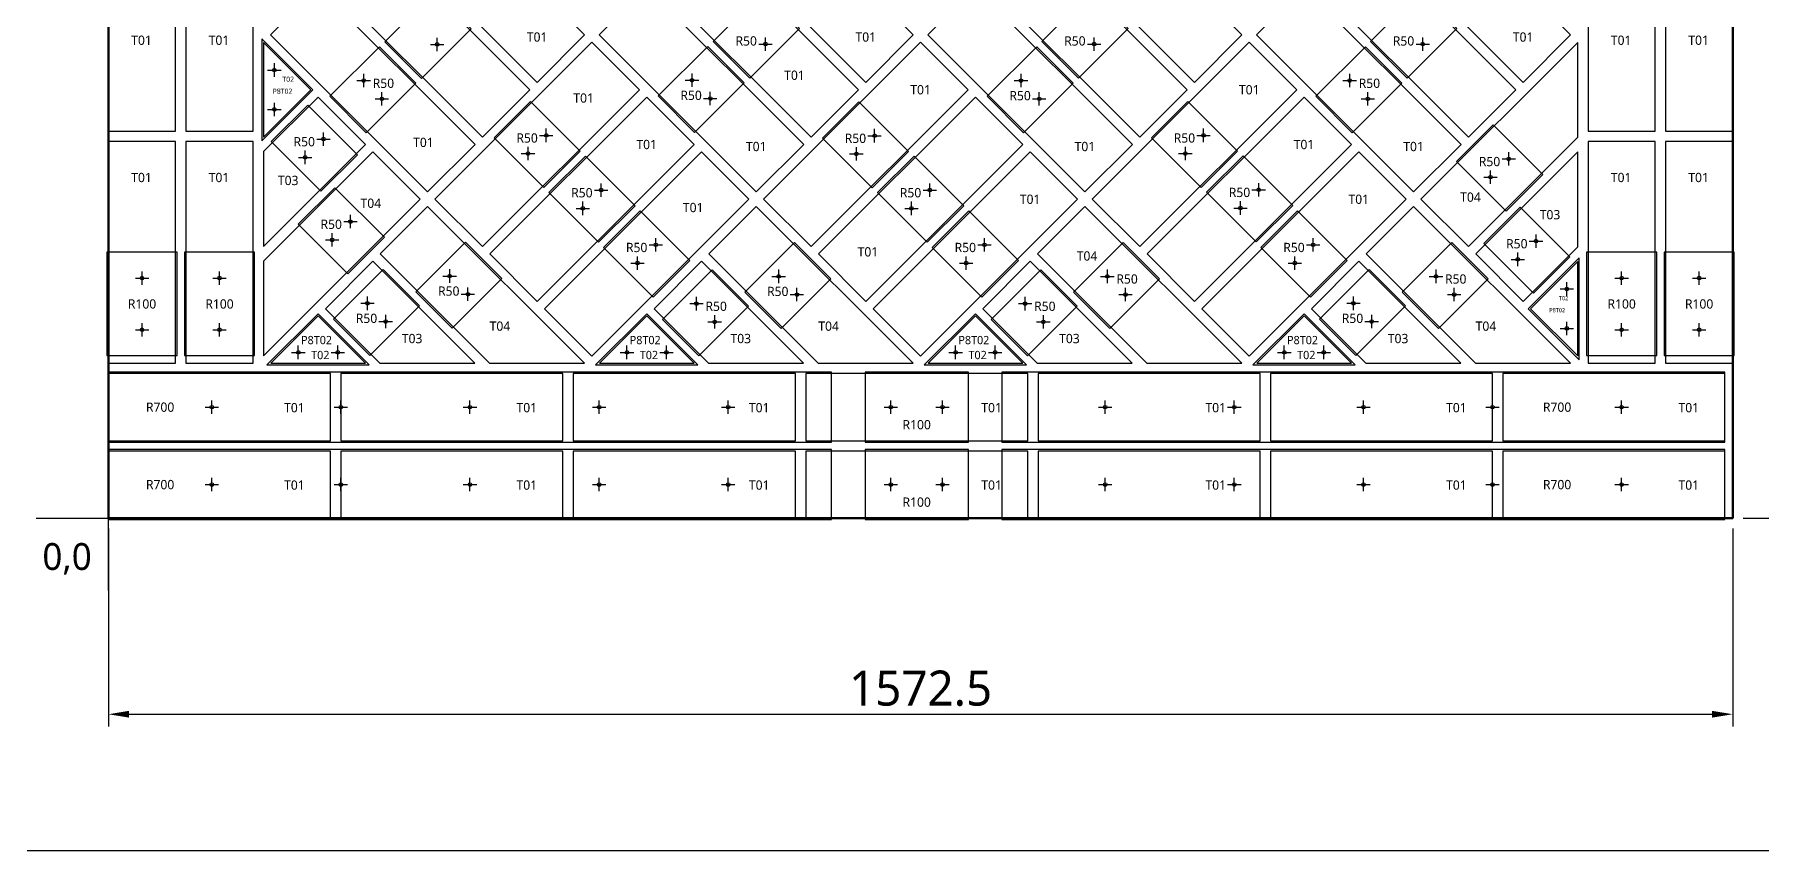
# Model space of a CAD drawing. Header units: millimetres. Extents: x -190 to 7814, y -8952 to 208.
# Drawn here: x 2501 to 4173, y -8952 to -8161 of the extents above; entities that cross this region are included whole.
import ezdxf
from ezdxf.enums import TextEntityAlignment as Align

# ---------------------------------------------------------------- set-up
doc = ezdxf.new("R2010")
doc.units = ezdxf.units.MM
for name, color, linetype in [('BOARD', 7, 'Continuous'), ('BORDER', 7, 'Continuous'), ('DIM', 8, 'Continuous'), ('ORIGIN', 1, 'Continuous'), ('P8_CLIP', 5, 'Continuous'), ('P8_HOLE', 1, 'Continuous'), ('P8_SLIP', 7, 'Continuous'), ('P8_TXT_B', 7, 'Continuous'), ('P8_TXT_C', 5, 'Continuous')]:
    doc.layers.add(name, color=color, linetype=linetype)
doc.styles.add('CN', font='msyh.ttc')
doc.dimstyles.new('MM', dxfattribs={"dimtxt": 34, "dimasz": 20, "dimexe": 12, "dimexo": 10, "dimgap": 8, "dimtad": 1, "dimdec": 1, "dimdsep": 46, "dimtxsty": 'CN', "dimcen": 2.5, "dimazin": 3, "dimtfac": 1, "dimtmove": 0, "dimatfit": 3})

msp = doc.modelspace()

# ---------------------------------------------------------------- linework, layer by layer
at = {"layer": 'BOARD', "lineweight": 50}
msp.add_lwpolyline([(2572.5, -8629.5), (4145, -8629.5), (4145, -7057), (2572.5, -7057)], close=True, dxfattribs=at)
at = {"layer": 'BORDER'}
msp.add_lwpolyline([(-190, -8951.5), (7813.67, -8951.5), (7813.67, 207.69), (-190, 207.69)], close=True, dxfattribs=at)
at = {"layer": 'ORIGIN'}
for p, q in [((2572.5, -8699.5), (2572.5, -8539.5)), ((2502.5, -8629.5), (2662.5, -8629.5))]:
    msp.add_line(p, q, dxfattribs=at)
at = {"layer": 'P8_CLIP'}
for points in [[(2875.41, -8203.48), (2840.05, -8168.13), (2888.13, -8120.04), (2923.49, -8155.4)], [(3193.29, -8203.17), (3157.93, -8167.81), (3206.02, -8119.73), (3241.37, -8155.08)], [(3511.48, -8203.17), (3476.13, -8167.81), (3524.21, -8119.73), (3559.57, -8155.08)], [(3829.68, -8203.17), (3794.33, -8167.81), (3842.41, -8119.73), (3877.77, -8155.08)], [(2721, -8263.92), (2770.44, -8214.48), (2721, -8165.05)], [(2822.05, -8256.2), (2786.7, -8220.85), (2834.78, -8172.76), (2870.14, -8208.12)], [(3139.94, -8255.89), (3104.58, -8220.53), (3152.66, -8172.45), (3188.02, -8207.8)], [(3458.45, -8256.2), (3423.1, -8220.85), (3471.18, -8172.76), (3506.53, -8208.12)], [(3776.65, -8256.2), (3741.29, -8220.85), (3789.38, -8172.76), (3824.73, -8208.12)], [(2993.88, -8309.23), (3029.24, -8273.88), (2981.15, -8225.79), (2945.8, -8261.15)], [(3630.28, -8309.23), (3665.63, -8273.88), (3617.55, -8225.8), (3582.2, -8261.15)], [(2778.13, -8312.86), (2813.48, -8277.5), (2765.4, -8229.42), (2730.04, -8264.77)], [(3311.76, -8309.55), (3347.12, -8274.19), (3299.04, -8226.11), (3263.68, -8261.47)], [(3925.67, -8332.04), (3961.03, -8296.68), (3912.95, -8248.6), (3877.59, -8283.96)], [(3046.92, -8362.27), (3082.27, -8326.91), (3034.19, -8278.83), (2998.83, -8314.18)], [(3365.11, -8362.27), (3400.47, -8326.91), (3352.39, -8278.83), (3317.03, -8314.18)], [(3683.63, -8361.95), (3718.98, -8326.59), (3670.9, -8278.51), (3635.54, -8313.87)], [(2804.24, -8392.81), (2839.6, -8357.46), (2791.51, -8309.37), (2756.16, -8344.73)], [(3099.95, -8415.3), (3135.31, -8379.95), (3087.22, -8331.86), (3051.87, -8367.22)], [(3418.15, -8415.3), (3453.5, -8379.95), (3405.42, -8331.86), (3370.07, -8367.22)], [(3736.35, -8415.3), (3771.7, -8379.95), (3723.62, -8331.86), (3688.26, -8367.22)], [(3952.1, -8411.68), (3987.46, -8376.32), (3939.37, -8328.24), (3904.02, -8363.59)], [(2639, -8472), (2639, -8372), (2571, -8372), (2571, -8472)], [(2714, -8472), (2714, -8372), (2646, -8372), (2646, -8472)], [(2905.32, -8445.53), (2869.96, -8410.17), (2918.04, -8362.09), (2953.4, -8397.45)], [(3223.83, -8445.85), (3188.48, -8410.49), (3236.56, -8362.41), (3271.92, -8397.76)], [(3542.03, -8445.84), (3506.68, -8410.49), (3554.76, -8362.41), (3590.11, -8397.76)], [(3860.23, -8445.84), (3824.87, -8410.49), (3872.96, -8362.4), (3908.31, -8397.76)], [(4071.5, -8472), (4071.5, -8372), (4003.5, -8372), (4003.5, -8472)], [(4146.5, -8472), (4146.5, -8372), (4078.5, -8372), (4078.5, -8472)], [(2825.68, -8471.96), (2790.32, -8436.6), (2838.41, -8388.52), (2873.76, -8423.87)], [(3144.2, -8472.27), (3108.84, -8436.92), (3156.92, -8388.83), (3192.28, -8424.19)], [(3462.39, -8472.27), (3427.04, -8436.92), (3475.12, -8388.83), (3510.48, -8424.19)], [(3780.27, -8471.96), (3744.92, -8436.6), (3793, -8388.52), (3828.36, -8423.87)], [(3996.5, -8377.18), (3947.06, -8426.61), (3996.5, -8476.05)], [(2824.82, -8481), (2775.39, -8431.56), (2725.95, -8481)], [(3143.02, -8481), (3093.58, -8431.56), (3044.15, -8481)], [(3461.22, -8481), (3411.78, -8431.56), (3362.35, -8481)], [(3779.42, -8481), (3729.98, -8431.56), (3680.55, -8481)], [(2572.5, -8556), (3272.5, -8556), (3272.5, -8488), (2572.5, -8488)], [(3305, -8556), (3405, -8556), (3405, -8488), (3305, -8488)], [(3437.5, -8556), (4137.5, -8556), (4137.5, -8488), (3437.5, -8488)], [(2572.5, -8631), (3272.5, -8631), (3272.5, -8563), (2572.5, -8563)], [(3305, -8631), (3405, -8631), (3405, -8563), (3305, -8563)], [(3437.5, -8631), (4137.5, -8631), (4137.5, -8563), (3437.5, -8563)]]:
    msp.add_lwpolyline(points, close=True, dxfattribs=at)
at = {"layer": 'P8_HOLE'}
for p, q in [((2884.11, -8170.6), (2897.11, -8170.6)), ((2890.61, -8177.1), (2890.61, -8164.1)), ((3201.99, -8170.29), (3214.99, -8170.29)), ((3208.49, -8176.79), (3208.49, -8163.79)), ((3520.19, -8170.29), (3533.19, -8170.29)), ((3526.69, -8176.79), (3526.69, -8163.79)), ((3838.39, -8170.29), (3851.39, -8170.29)), ((3844.89, -8176.79), (3844.89, -8163.79)), ((2733.08, -8201.89), (2733.08, -8188.89)), ((2726.58, -8195.39), (2739.58, -8195.39)), ((2813.08, -8205.64), (2826.08, -8205.64)), ((2819.58, -8212.14), (2819.58, -8199.14)), ((3130.96, -8205.33), (3143.96, -8205.33)), ((3137.46, -8211.83), (3137.46, -8198.83)), ((3449.47, -8205.65), (3462.47, -8205.65)), ((3455.97, -8212.15), (3455.97, -8199.15)), ((3767.67, -8205.64), (3780.67, -8205.64)), ((3774.17, -8212.14), (3774.17, -8199.14)), ((2830.76, -8223.32), (2843.76, -8223.32)), ((2837.26, -8229.82), (2837.26, -8216.82)), ((3148.64, -8223.01), (3161.64, -8223.01)), ((3155.14, -8229.51), (3155.14, -8216.51)), ((3467.16, -8223.32), (3480.16, -8223.32)), ((3473.66, -8229.82), (3473.66, -8216.82)), ((3785.35, -8223.32), (3798.35, -8223.32)), ((3791.85, -8229.82), (3791.85, -8216.82)), ((2726.58, -8233.58), (2739.58, -8233.58)), ((2733.08, -8240.08), (2733.08, -8227.08)), ((2780.6, -8268.8), (2780.6, -8255.8)), ((2989.86, -8258.67), (3002.86, -8258.67)), ((2996.36, -8265.17), (2996.36, -8252.17)), ((3307.74, -8258.99), (3320.74, -8258.99)), ((3314.24, -8265.49), (3314.24, -8252.49)), ((3626.25, -8258.68), (3639.25, -8258.68)), ((3632.75, -8265.18), (3632.75, -8252.18)), ((2762.92, -8286.48), (2762.92, -8273.48)), ((2774.1, -8262.3), (2787.1, -8262.3)), ((2978.68, -8282.85), (2978.68, -8269.85)), ((3296.56, -8283.17), (3296.56, -8270.17)), ((3615.08, -8282.85), (3615.08, -8269.85)), ((3928.15, -8287.98), (3928.15, -8274.98)), ((2756.42, -8279.98), (2769.42, -8279.98)), ((2972.18, -8276.35), (2985.18, -8276.35)), ((3290.06, -8276.67), (3303.06, -8276.67)), ((3608.58, -8276.35), (3621.58, -8276.35)), ((3910.47, -8305.66), (3910.47, -8292.66)), ((3921.65, -8281.48), (3934.65, -8281.48)), ((3049.39, -8318.21), (3049.39, -8305.21)), ((3367.59, -8318.21), (3367.59, -8305.21)), ((3686.1, -8317.89), (3686.1, -8304.89)), ((3903.97, -8299.16), (3916.97, -8299.16)), ((3031.71, -8335.89), (3031.71, -8322.89)), ((3042.89, -8311.71), (3055.89, -8311.71)), ((3349.91, -8335.89), (3349.91, -8322.89)), ((3361.09, -8311.71), (3374.09, -8311.71)), ((3668.42, -8335.57), (3668.42, -8322.57)), ((3679.6, -8311.39), (3692.6, -8311.39)), ((2800.22, -8342.25), (2813.22, -8342.25)), ((2806.72, -8348.75), (2806.72, -8335.75)), ((3025.21, -8329.39), (3038.21, -8329.39)), ((3343.41, -8329.39), (3356.41, -8329.39)), ((3661.92, -8329.07), (3674.92, -8329.07)), ((2789.04, -8366.43), (2789.04, -8353.43)), ((3102.43, -8371.24), (3102.43, -8358.24)), ((3420.62, -8371.24), (3420.62, -8358.24)), ((3738.82, -8371.24), (3738.82, -8358.24)), ((3954.58, -8367.62), (3954.58, -8354.62)), ((2782.54, -8359.93), (2795.54, -8359.93)), ((3084.75, -8388.92), (3084.75, -8375.92)), ((3095.93, -8364.74), (3108.93, -8364.74)), ((3402.95, -8388.92), (3402.95, -8375.92)), ((3414.12, -8364.74), (3427.12, -8364.74)), ((3721.14, -8388.92), (3721.14, -8375.92)), ((3732.32, -8364.74), (3745.32, -8364.74)), ((3936.9, -8385.3), (3936.9, -8372.3)), ((3948.08, -8361.12), (3961.08, -8361.12)), ((2605, -8403.5), (2605, -8390.5)), ((2680, -8403.5), (2680, -8390.5)), ((2902.84, -8401.47), (2902.84, -8388.47)), ((3078.25, -8382.42), (3091.25, -8382.42)), ((3221.36, -8401.79), (3221.36, -8388.79)), ((3396.45, -8382.42), (3409.45, -8382.42)), ((3539.56, -8401.79), (3539.56, -8388.79)), ((3714.64, -8382.42), (3727.64, -8382.42)), ((3857.75, -8401.78), (3857.75, -8388.78)), ((3930.4, -8378.8), (3943.4, -8378.8)), ((4037.5, -8403.5), (4037.5, -8390.5)), ((4112.5, -8403.5), (4112.5, -8390.5)), ((2598.5, -8397), (2611.5, -8397)), ((2673.5, -8397), (2686.5, -8397)), ((2896.34, -8394.97), (2909.34, -8394.97)), ((2920.52, -8419.15), (2920.52, -8406.15)), ((3214.86, -8395.29), (3227.86, -8395.29)), ((3239.04, -8419.47), (3239.04, -8406.47)), ((3533.06, -8395.29), (3546.06, -8395.29)), ((3557.23, -8419.46), (3557.23, -8406.46)), ((3851.25, -8395.28), (3864.25, -8395.28)), ((3875.43, -8419.46), (3875.43, -8406.46)), ((3977.92, -8407.52), (3990.92, -8407.52)), ((3984.42, -8414.02), (3984.42, -8401.02)), ((4031, -8397), (4044, -8397)), ((4106, -8397), (4119, -8397)), ((2816.7, -8421.4), (2829.7, -8421.4)), ((2823.2, -8427.9), (2823.2, -8414.9)), ((2914.02, -8412.65), (2927.02, -8412.65)), ((3135.22, -8421.71), (3148.22, -8421.71)), ((3141.72, -8428.21), (3141.72, -8415.21)), ((3232.54, -8412.97), (3245.54, -8412.97)), ((3453.42, -8421.71), (3466.42, -8421.71)), ((3459.92, -8428.21), (3459.92, -8415.21)), ((3550.73, -8412.96), (3563.73, -8412.96)), ((3771.3, -8421.4), (3784.3, -8421.4)), ((3777.8, -8427.9), (3777.8, -8414.9)), ((3868.93, -8412.96), (3881.93, -8412.96)), ((2605, -8453.5), (2605, -8440.5)), ((2680, -8453.5), (2680, -8440.5)), ((2834.38, -8439.08), (2847.38, -8439.08)), ((2840.88, -8445.58), (2840.88, -8432.58)), ((3152.9, -8439.39), (3165.9, -8439.39)), ((3159.4, -8445.89), (3159.4, -8432.89)), ((3471.1, -8439.39), (3484.1, -8439.39)), ((3477.6, -8445.89), (3477.6, -8432.89)), ((3788.98, -8439.08), (3801.98, -8439.08)), ((3795.48, -8445.58), (3795.48, -8432.58)), ((3984.41, -8452.2), (3984.41, -8439.2)), ((4037.5, -8453.5), (4037.5, -8440.5)), ((4112.5, -8453.5), (4112.5, -8440.5)), ((2598.5, -8447), (2611.5, -8447)), ((2673.5, -8447), (2686.5, -8447)), ((3977.91, -8445.7), (3990.91, -8445.7)), ((4031, -8447), (4044, -8447)), ((4106, -8447), (4119, -8447)), ((2749.8, -8468.91), (2762.8, -8468.91)), ((2756.3, -8475.41), (2756.3, -8462.41)), ((2787.98, -8468.92), (2800.98, -8468.92)), ((2794.48, -8475.42), (2794.48, -8462.42)), ((3067.99, -8468.92), (3080.99, -8468.92)), ((3074.49, -8475.42), (3074.49, -8462.42)), ((3106.18, -8468.92), (3119.18, -8468.92)), ((3112.68, -8475.42), (3112.68, -8462.42)), ((3386.19, -8468.92), (3399.19, -8468.92)), ((3392.69, -8475.42), (3392.69, -8462.42)), ((3424.38, -8468.92), (3437.38, -8468.92)), ((3430.88, -8475.42), (3430.88, -8462.42)), ((3704.39, -8468.92), (3717.39, -8468.92)), ((3710.89, -8475.42), (3710.89, -8462.42)), ((3742.58, -8468.92), (3755.58, -8468.92)), ((3749.08, -8475.42), (3749.08, -8462.42)), ((2666, -8522), (2679, -8522)), ((2672.5, -8528.5), (2672.5, -8515.5)), ((2791, -8522), (2804, -8522)), ((2797.5, -8528.5), (2797.5, -8515.5)), ((2916, -8522), (2929, -8522)), ((2922.5, -8528.5), (2922.5, -8515.5)), ((3041, -8522), (3054, -8522)), ((3047.5, -8528.5), (3047.5, -8515.5)), ((3166, -8522), (3179, -8522)), ((3172.5, -8528.5), (3172.5, -8515.5)), ((3323.5, -8522), (3336.5, -8522)), ((3330, -8528.5), (3330, -8515.5)), ((3373.5, -8522), (3386.5, -8522)), ((3380, -8528.5), (3380, -8515.5)), ((3531, -8522), (3544, -8522)), ((3537.5, -8528.5), (3537.5, -8515.5)), ((3656, -8522), (3669, -8522)), ((3662.5, -8528.5), (3662.5, -8515.5)), ((3781, -8522), (3794, -8522)), ((3787.5, -8528.5), (3787.5, -8515.5)), ((3906, -8522), (3919, -8522)), ((3912.5, -8528.5), (3912.5, -8515.5)), ((4031, -8522), (4044, -8522)), ((4037.5, -8528.5), (4037.5, -8515.5)), ((2672.5, -8603.5), (2672.5, -8590.5)), ((2797.5, -8603.5), (2797.5, -8590.5)), ((2922.5, -8603.5), (2922.5, -8590.5)), ((3047.5, -8603.5), (3047.5, -8590.5)), ((3172.5, -8603.5), (3172.5, -8590.5)), ((3330, -8603.5), (3330, -8590.5)), ((3380, -8603.5), (3380, -8590.5)), ((3537.5, -8603.5), (3537.5, -8590.5)), ((3662.5, -8603.5), (3662.5, -8590.5)), ((3787.5, -8603.5), (3787.5, -8590.5)), ((3912.5, -8603.5), (3912.5, -8590.5)), ((4037.5, -8603.5), (4037.5, -8590.5)), ((2666, -8597), (2679, -8597)), ((2791, -8597), (2804, -8597)), ((2916, -8597), (2929, -8597)), ((3041, -8597), (3054, -8597)), ((3166, -8597), (3179, -8597)), ((3323.5, -8597), (3336.5, -8597)), ((3373.5, -8597), (3386.5, -8597)), ((3531, -8597), (3544, -8597)), ((3656, -8597), (3669, -8597)), ((3781, -8597), (3794, -8597)), ((3906, -8597), (3919, -8597)), ((4031, -8597), (4044, -8597))]:
    msp.add_line(p, q, dxfattribs=at)
for centre in [(2890.61, -8170.6), (3208.49, -8170.29), (3526.69, -8170.29), (3844.89, -8170.29), (2733.08, -8195.39), (2819.58, -8205.64), (3137.46, -8205.33), (3455.97, -8205.65), (3774.17, -8205.64), (2837.26, -8223.32), (3155.14, -8223.01), (3473.66, -8223.32), (3791.85, -8223.32), (2733.08, -8233.58), (2996.36, -8258.67), (3314.24, -8258.99), (3632.75, -8258.68), (2780.6, -8262.3), (2978.68, -8276.35), (3296.56, -8276.67), (3615.08, -8276.35), (2762.92, -8279.98), (3928.15, -8281.48), (3910.47, -8299.16), (3049.39, -8311.71), (3367.59, -8311.71), (3686.1, -8311.39), (2806.72, -8342.25), (3031.71, -8329.39), (3349.91, -8329.39), (3668.42, -8329.07), (2789.04, -8359.93), (3954.58, -8361.12), (3102.43, -8364.74), (3420.62, -8364.74), (3738.82, -8364.74), (3084.75, -8382.42), (3402.95, -8382.42), (3721.14, -8382.42), (3936.9, -8378.8), (2605, -8397), (2680, -8397), (2902.84, -8394.97), (3221.36, -8395.29), (3539.56, -8395.29), (3857.75, -8395.28), (3984.42, -8407.52), (4037.5, -8397), (4112.5, -8397), (2823.2, -8421.4), (2920.52, -8412.65), (3141.72, -8421.71), (3239.04, -8412.97), (3459.92, -8421.71), (3557.23, -8412.96), (3777.8, -8421.4), (3875.43, -8412.96), (2840.88, -8439.08), (3159.4, -8439.39), (3477.6, -8439.39), (3795.48, -8439.08), (2605, -8447), (2680, -8447), (3984.41, -8445.7), (4037.5, -8447), (4112.5, -8447), (2756.3, -8468.91), (2794.48, -8468.92), (3074.49, -8468.92), (3112.68, -8468.92), (3392.69, -8468.92), (3430.88, -8468.92), (3710.89, -8468.92), (3749.08, -8468.92), (2672.5, -8522), (2797.5, -8522), (2922.5, -8522), (3047.5, -8522), (3172.5, -8522), (3330, -8522), (3380, -8522), (3537.5, -8522), (3662.5, -8522), (3787.5, -8522), (3912.5, -8522), (4037.5, -8522), (2672.5, -8597), (2797.5, -8597), (2922.5, -8597), (3047.5, -8597), (3172.5, -8597), (3330, -8597), (3380, -8597), (3537.5, -8597), (3662.5, -8597), (3787.5, -8597), (3912.5, -8597), (4037.5, -8597)]:
    msp.add_circle(centre, 1.75, dxfattribs=at)
at = {"layer": 'P8_SLIP'}
for points in [[(2987.52, -8207.41), (3033.48, -8161.45), (2881.45, -8009.42), (2835.49, -8055.38)], [(3305.72, -8207.41), (3351.68, -8161.45), (3199.65, -8009.42), (3153.69, -8055.38)], [(3623.92, -8207.41), (3669.88, -8161.45), (3517.85, -8009.42), (3471.89, -8055.38)], [(3942.11, -8207.41), (3988.08, -8161.45), (3836.05, -8009.42), (3790.09, -8055.38)], [(2572.5, -8254.5), (2637.5, -8254.5), (2637.5, -8039.5), (2572.5, -8039.5)], [(2647.5, -8254.5), (2712.5, -8254.5), (2712.5, -8039.5), (2647.5, -8039.5)], [(4005, -8254.5), (4070, -8254.5), (4070, -8039.5), (4005, -8039.5)], [(4080, -8254.5), (4145, -8254.5), (4145, -8039.5), (4080, -8039.5)], [(2934.49, -8260.44), (2980.45, -8214.48), (2828.42, -8062.45), (2782.46, -8108.42)], [(3252.68, -8260.44), (3298.65, -8214.48), (3146.62, -8062.45), (3100.66, -8108.42)], [(3570.88, -8260.44), (3616.84, -8214.48), (3464.82, -8062.45), (3418.85, -8108.42)], [(3889.08, -8260.44), (3935.04, -8214.48), (3783.01, -8062.45), (3737.05, -8108.42)], [(2881.45, -8313.48), (2927.41, -8267.51), (2775.39, -8115.49), (2729.42, -8161.45)], [(3199.65, -8313.48), (3245.61, -8267.51), (3093.58, -8115.49), (3047.62, -8161.45)], [(3517.85, -8313.48), (3563.81, -8267.51), (3411.78, -8115.49), (3365.82, -8161.45)], [(3836.05, -8313.48), (3882.01, -8267.51), (3729.98, -8115.49), (3684.02, -8161.45)], [(2722.5, -8260.3), (2768.32, -8214.48), (2722.5, -8168.67)], [(2934.49, -8366.51), (3086.51, -8214.48), (3040.55, -8168.52), (2888.52, -8320.55)], [(3252.68, -8366.51), (3404.71, -8214.48), (3358.75, -8168.52), (3206.72, -8320.55)], [(3570.88, -8366.51), (3722.91, -8214.48), (3676.95, -8168.52), (3524.92, -8320.55)], [(3889.08, -8366.51), (3995, -8260.59), (3995, -8168.67), (3843.12, -8320.55)], [(2722.5, -8366.36), (2821.35, -8267.51), (2775.39, -8221.55), (2722.5, -8274.44)], [(2987.52, -8419.54), (3139.55, -8267.51), (3093.58, -8221.55), (2941.56, -8373.58)], [(3305.72, -8419.54), (3457.74, -8267.51), (3411.78, -8221.55), (3259.76, -8373.58)], [(3623.92, -8419.54), (3775.94, -8267.51), (3729.98, -8221.55), (3577.95, -8373.58)], [(2572.5, -8479.5), (2637.5, -8479.5), (2637.5, -8264.5), (2572.5, -8264.5)], [(2647.5, -8479.5), (2712.5, -8479.5), (2712.5, -8264.5), (2647.5, -8264.5)], [(2722.5, -8472.43), (2874.38, -8320.55), (2828.42, -8274.59), (2722.5, -8380.51)], [(3040.55, -8472.58), (3192.58, -8320.55), (3146.62, -8274.59), (2994.59, -8426.61)], [(3358.75, -8472.58), (3510.78, -8320.55), (3464.82, -8274.59), (3312.79, -8426.61)], [(3676.95, -8472.58), (3828.98, -8320.55), (3783.01, -8274.59), (3630.99, -8426.61)], [(3942.11, -8419.54), (3995, -8366.66), (3995, -8274.73), (3896.15, -8373.58)], [(4005, -8479.5), (4070, -8479.5), (4070, -8264.5), (4005, -8264.5)], [(4080, -8479.5), (4145, -8479.5), (4145, -8264.5), (4080, -8264.5)], [(2941.41, -8479.5), (3033.33, -8479.5), (2881.45, -8327.62), (2835.49, -8373.58)], [(3259.61, -8479.5), (3351.53, -8479.5), (3199.65, -8327.62), (3153.69, -8373.58)], [(3577.81, -8479.5), (3669.73, -8479.5), (3517.85, -8327.62), (3471.89, -8373.58)], [(3896.01, -8479.5), (3987.93, -8479.5), (3836.05, -8327.62), (3790.09, -8373.58)], [(2835.34, -8479.5), (2927.27, -8479.5), (2828.42, -8380.65), (2782.46, -8426.61)], [(3153.54, -8479.5), (3245.47, -8479.5), (3146.62, -8380.65), (3100.66, -8426.61)], [(3471.74, -8479.5), (3563.66, -8479.5), (3464.82, -8380.65), (3418.85, -8426.61)], [(3789.94, -8479.5), (3881.86, -8479.5), (3783.01, -8380.65), (3737.05, -8426.61)], [(3995, -8472.43), (3995, -8380.8), (3949.18, -8426.61)], [(2821.2, -8479.5), (2775.39, -8433.68), (2729.57, -8479.5)], [(3139.4, -8479.5), (3093.58, -8433.68), (3047.77, -8479.5)], [(3457.6, -8479.5), (3411.78, -8433.68), (3365.97, -8479.5)], [(3775.8, -8479.5), (3729.98, -8433.68), (3684.17, -8479.5)], [(2572.5, -8554.5), (2787.5, -8554.5), (2787.5, -8489.5), (2572.5, -8489.5)], [(2797.5, -8554.5), (3012.5, -8554.5), (3012.5, -8489.5), (2797.5, -8489.5)], [(3022.5, -8554.5), (3237.5, -8554.5), (3237.5, -8489.5), (3022.5, -8489.5)], [(3247.5, -8554.5), (3462.5, -8554.5), (3462.5, -8489.5), (3247.5, -8489.5)], [(3472.5, -8554.5), (3687.5, -8554.5), (3687.5, -8489.5), (3472.5, -8489.5)], [(3697.5, -8554.5), (3912.5, -8554.5), (3912.5, -8489.5), (3697.5, -8489.5)], [(3922.5, -8554.5), (4137.5, -8554.5), (4137.5, -8489.5), (3922.5, -8489.5)], [(2572.5, -8629.5), (2787.5, -8629.5), (2787.5, -8564.5), (2572.5, -8564.5)], [(2797.5, -8629.5), (3012.5, -8629.5), (3012.5, -8564.5), (2797.5, -8564.5)], [(3022.5, -8629.5), (3237.5, -8629.5), (3237.5, -8564.5), (3022.5, -8564.5)], [(3247.5, -8629.5), (3462.5, -8629.5), (3462.5, -8564.5), (3247.5, -8564.5)], [(3472.5, -8629.5), (3687.5, -8629.5), (3687.5, -8564.5), (3472.5, -8564.5)], [(3697.5, -8629.5), (3912.5, -8629.5), (3912.5, -8564.5), (3697.5, -8564.5)], [(3922.5, -8629.5), (4137.5, -8629.5), (4137.5, -8564.5), (3922.5, -8564.5)]]:
    msp.add_lwpolyline(points, close=True, dxfattribs=at)

# ---------------------------------------------------------------- texts
at = {"layer": 'ORIGIN', "style": 'CN'}
msp.add_text('0,0', height=26, dxfattribs=at).set_placement((2508.5, -8687.5), align=Align.BOTTOM_LEFT)
at = {"layer": 'P8_TXT_B', "style": 'CN'}
for s, height, p in [('T01', 9, (2987.49, -8163.41)), ('T01', 9, (3305.69, -8163.41)), ('T01', 9, (3942.09, -8163.41)), ('T01', 9, (2604.5, -8166.5)), ('T01', 9, (2679.5, -8166.5)), ('T01', 9, (4037, -8166.5)), ('T01', 9, (4112, -8166.5)), ('T02', 5, (2746.5, -8204.3)), ('T01', 9, (3236.66, -8200.44)), ('T01', 9, (3032.52, -8222.51)), ('T01', 9, (3358.72, -8214.51)), ('T01', 9, (3676.92, -8214.51)), ('T01', 9, (2877.42, -8265.48)), ('T01', 9, (3093.56, -8267.54)), ('T01', 9, (3199.62, -8269.48)), ('T01', 9, (3517.82, -8269.48)), ('T01', 9, (3729.95, -8267.54)), ('T01', 9, (3836.02, -8269.48)), ('T01', 9, (2604.5, -8299.5)), ('T01', 9, (2679.5, -8299.5)), ('T03', 9, (2746.5, -8302.36)), ('T01', 9, (4037, -8299.5)), ('T01', 9, (4112, -8299.5)), ('T04', 9, (2826.5, -8324.43)), ('T01', 9, (3138.59, -8328.58)), ('T01', 9, (3464.79, -8320.58)), ('T01', 9, (3782.99, -8320.58)), ('T04', 9, (3891.12, -8318.51)), ('T03', 9, (3968.15, -8335.54)), ('T01', 9, (3307.76, -8371.54)), ('T04', 9, (3519.89, -8375.5)), ('T02', 4, (3981.18, -8416.43)), ('T04', 9, (2951.49, -8443.5)), ('T04', 9, (3269.69, -8443.5)), ('T04', 9, (3906.09, -8443.5)), ('T03', 9, (2866.46, -8455.5)), ('T03', 9, (3184.66, -8455.5)), ('T03', 9, (3502.85, -8455.5)), ('T03', 9, (3821.05, -8455.5)), ('T02', 8, (2777.57, -8471.5)), ('T02', 8, (3095.77, -8471.5)), ('T02', 8, (3413.97, -8471.5)), ('T02', 8, (3732.17, -8471.5)), ('T01', 9, (2752.5, -8522.5)), ('T01', 9, (2977.5, -8522.5)), ('T01', 9, (3202.5, -8522.5)), ('T01', 9, (3427.5, -8522.5)), ('T01', 9, (3644.5, -8522.5)), ('T01', 9, (3877.5, -8522.5)), ('T01', 9, (4102.5, -8522.5)), ('T01', 9, (2752.5, -8597.5)), ('T01', 9, (2977.5, -8597.5)), ('T01', 9, (3202.5, -8597.5)), ('T01', 9, (3427.5, -8597.5)), ('T01', 9, (3644.5, -8597.5)), ('T01', 9, (3877.5, -8597.5)), ('T01', 9, (4102.5, -8597.5))]:
    msp.add_text(s, height=height, dxfattribs=at).set_placement(p, align=Align.MIDDLE_CENTER)
at = {"layer": 'P8_TXT_C', "style": 'CN'}
for s, height, p in [('R50', 9, (3189.93, -8167.17)), ('R50', 9, (3508.13, -8167.17)), ('R50', 9, (3826.33, -8167.17)), ('R50', 9, (2838.7, -8208.2)), ('R50', 9, (3793.29, -8208.2)), ('P8T02', 5, (2741, -8215.92)), ('R50', 9, (3136.58, -8219.89)), ('R50', 9, (3455.1, -8220.2)), ('R50', 9, (2977.8, -8261.23)), ('R50', 9, (3295.68, -8261.55)), ('R50', 9, (3614.2, -8261.23)), ('R50', 9, (2762.04, -8264.86)), ('R50', 9, (3909.59, -8284.04)), ('R50', 9, (3667.54, -8313.95)), ('R50', 9, (3030.83, -8314.27)), ('R50', 9, (3349.03, -8314.27)), ('R50', 9, (2788.16, -8344.81)), ('R50', 9, (3936.02, -8363.68)), ('R50', 9, (3083.87, -8367.3)), ('R50', 9, (3402.07, -8367.3)), ('R50', 9, (3720.26, -8367.3)), ('R50', 9, (2901.96, -8409.53)), ('R50', 9, (3220.48, -8409.85)), ('R50', 9, (3558.68, -8397.84)), ('R50', 9, (3876.87, -8397.84)), ('R100', 9, (2605, -8422)), ('R100', 9, (2680, -8422)), ('R50', 9, (3160.84, -8424.27)), ('R50', 9, (3479.04, -8424.27)), ('P8T02', 4, (3975.06, -8428.05)), ('R100', 9, (4037.5, -8422)), ('R100', 9, (4112.5, -8422)), ('R50', 9, (2822.32, -8435.96)), ('R50', 9, (3776.92, -8435.96)), ('P8T02', 8, (2773.95, -8457)), ('P8T02', 8, (3092.15, -8457)), ('P8T02', 8, (3410.35, -8457)), ('P8T02', 8, (3728.55, -8457)), ('R700', 9, (2622.5, -8522)), ('R700', 9, (3975, -8522)), ('R100', 9, (3355, -8539)), ('R700', 9, (2622.5, -8597)), ('R700', 9, (3975, -8597)), ('R100', 9, (3355, -8614))]:
    msp.add_text(s, height=height, dxfattribs=at).set_placement(p, align=Align.MIDDLE_CENTER)

# ---------------------------------------------------------------- dimensions: what is measured, and where the dimension line sits
at = {"layer": 'DIM'}
msp.add_linear_dim(base=(4335, -8629.5), p1=(4145, -8629.5), p2=(4145, -7057), angle=90, dimstyle='MM', dxfattribs=at).render()
msp.add_linear_dim(base=(2572.5, -8819.5), p1=(2572.5, -8629.5), p2=(4145, -8629.5), dimstyle='MM', dxfattribs=at).render()

doc.saveas('drawing.dxf')
